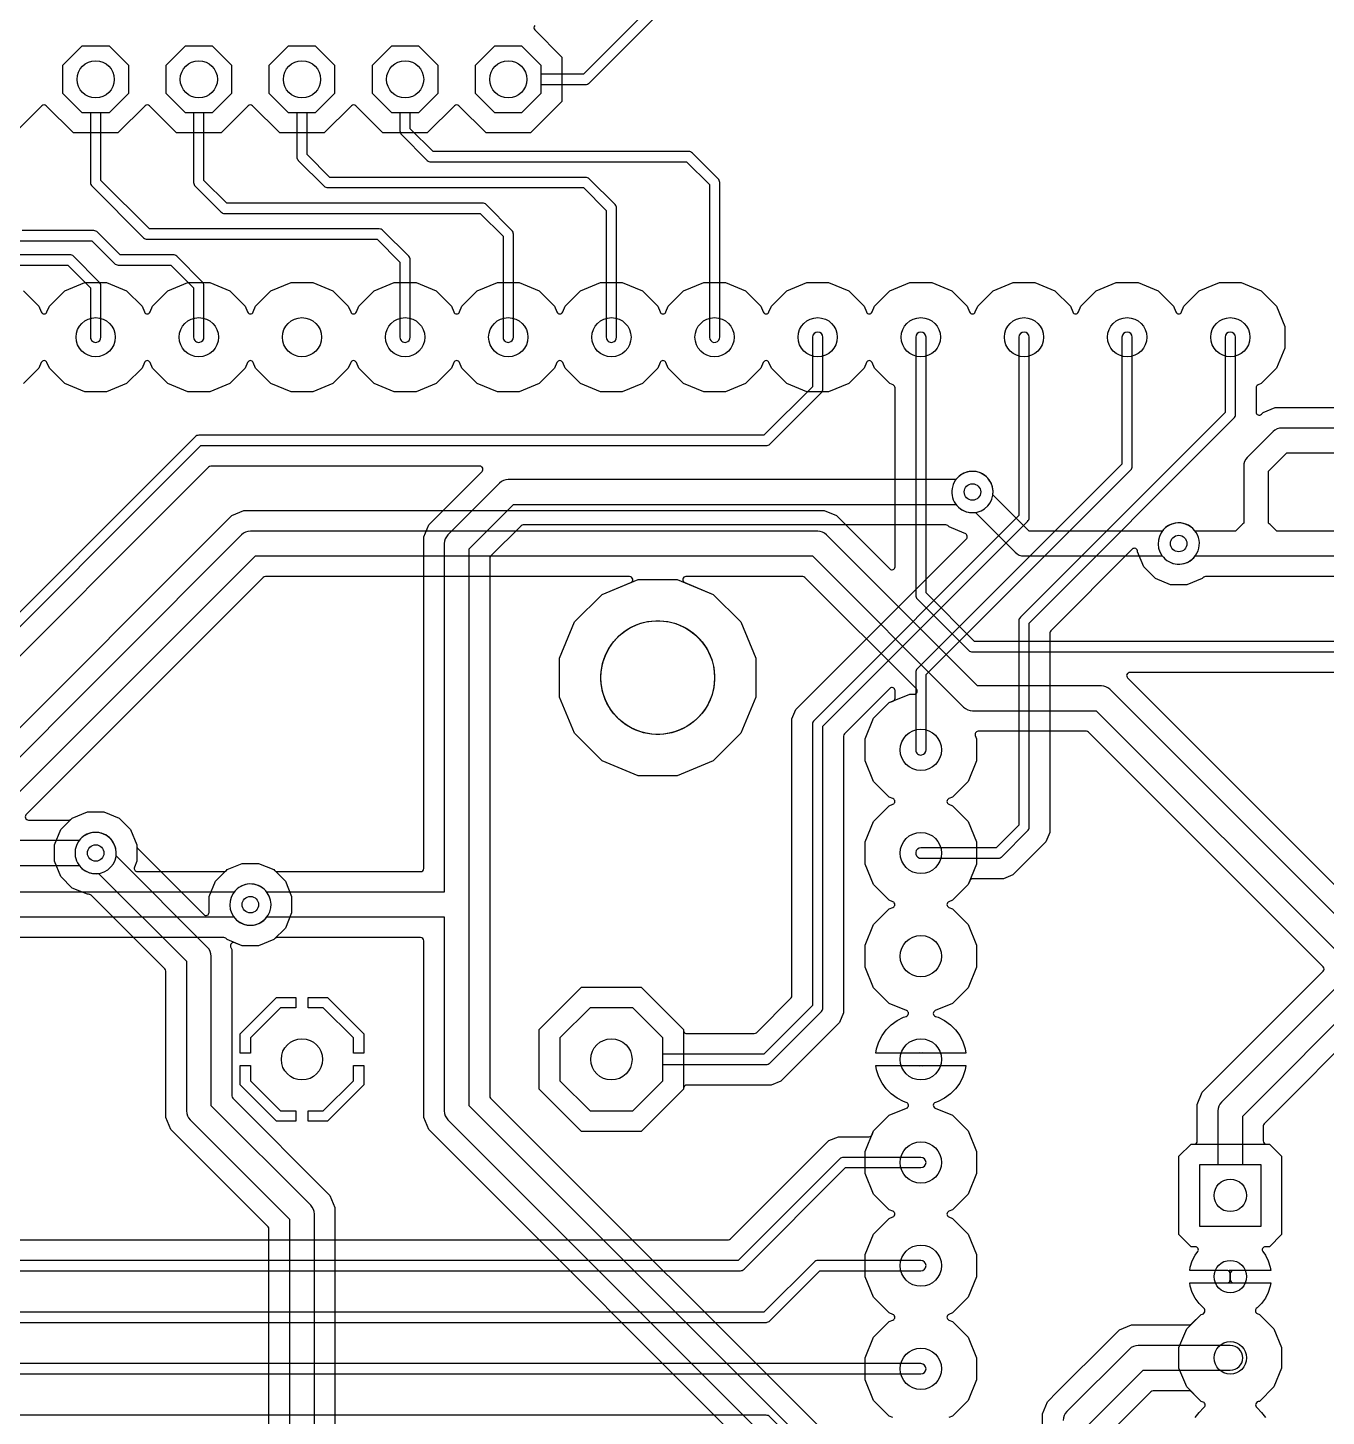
# Model space of a CAD drawing. Header units: millimetres. Extents: x 0 to 100, y 0 to 100.
# Drawn here: x 49.13 to 81.1, y 36.93 to 71.12 of the extents above; entities that cross this region are included whole.
import ezdxf

# ---------------------------------------------------------------- set-up
doc = ezdxf.new("R2010")
doc.units = ezdxf.units.MM

msp = doc.modelspace()

# ---------------------------------------------------------------- linework, layer by layer
at = {"layer": '16_copper'}
for points in [[(61.612, 71.174, 0.414214), (61.612, 71.066), (62.281, 70.397), (62.281, 69.303), (61.507, 68.529), (60.413, 68.529), (59.744, 69.198, 0.414214), (59.636, 69.198), (58.967, 68.529), (57.873, 68.529), (57.204, 69.198, 0.414214), (57.096, 69.198), (56.427, 68.529), (55.333, 68.529), (54.664, 69.198, 0.414214), (54.556, 69.198), (53.887, 68.529), (52.793, 68.529), (52.124, 69.198, 0.414214), (52.016, 69.198), (51.347, 68.529), (50.253, 68.529), (49.584, 69.198, 0.414214), (49.476, 69.198), (48.807, 68.529)], [(49.023, 64.641), (49.401, 64.263), (49.46, 64.122, 0.66819), (49.6, 64.122), (49.659, 64.263), (50.037, 64.641), (50.532, 64.846), (51.068, 64.846), (51.563, 64.641), (51.941, 64.263), (52, 64.122, 0.66819), (52.14, 64.122), (52.199, 64.263), (52.577, 64.641), (53.072, 64.846), (53.608, 64.846), (54.103, 64.641), (54.481, 64.263), (54.54, 64.122, 0.66819), (54.68, 64.122), (54.739, 64.263), (55.117, 64.641), (55.612, 64.846), (56.148, 64.846), (56.643, 64.641), (57.021, 64.263), (57.08, 64.122, 0.66819), (57.22, 64.122), (57.279, 64.263), (57.657, 64.641), (58.152, 64.846), (58.688, 64.846), (59.183, 64.641), (59.561, 64.263), (59.62, 64.122, 0.66819), (59.76, 64.122), (59.819, 64.263), (60.197, 64.641), (60.692, 64.846), (61.228, 64.846), (61.723, 64.641), (62.101, 64.263), (62.16, 64.122, 0.66819), (62.3, 64.122), (62.359, 64.263), (62.737, 64.641), (63.232, 64.846), (63.768, 64.846), (64.263, 64.641), (64.641, 64.263), (64.7, 64.122, 0.66819), (64.84, 64.122), (64.899, 64.263), (65.277, 64.641), (65.772, 64.846), (66.308, 64.846), (66.803, 64.641), (67.181, 64.263), (67.24, 64.122, 0.66819), (67.38, 64.122), (67.439, 64.263), (67.817, 64.641), (68.312, 64.846), (68.848, 64.846), (69.343, 64.641), (69.721, 64.263), (69.78, 64.122, 0.66819), (69.92, 64.122), (69.979, 64.263), (70.357, 64.641), (70.852, 64.846), (71.388, 64.846), (71.883, 64.641), (72.261, 64.263), (72.32, 64.122, 0.66819), (72.46, 64.122), (72.519, 64.263), (72.897, 64.641), (73.392, 64.846), (73.928, 64.846), (74.423, 64.641), (74.801, 64.263), (74.86, 64.122, 0.66819), (75, 64.122), (75.059, 64.263), (75.437, 64.641), (75.932, 64.846), (76.468, 64.846), (76.963, 64.641), (77.341, 64.263), (77.4, 64.122, 0.66819), (77.54, 64.122), (77.599, 64.263), (77.977, 64.641), (78.472, 64.846), (79.008, 64.846), (79.503, 64.641), (79.881, 64.263), (80.086, 63.768), (80.086, 63.232), (79.881, 62.737), (79.503, 62.359), (79.422, 62.325, 0.303351), (79.375, 62.255), (79.375, 61.658, 0.668189), (79.505, 61.605), (79.55, 61.649), (79.848, 61.773), (82.529, 61.773, 0.136481)], [(41.402, 48.842), (53.393, 60.833), (67.31, 60.833, 0.198912), (67.4, 60.87), (68.67, 62.14, 0.198912), (68.707, 62.23), (68.707, 63.5, 1), (68.453, 63.5), (68.453, 62.283), (67.257, 61.087), (53.34, 61.087, 0.198912), (53.25, 61.05), (41.185, 48.985, 0.198912)], [(82.778, 61.265), (80.01, 61.265, 0.198912), (79.794, 61.176), (79.159, 60.541, 0.198912), (79.07, 60.325), (79.07, 58.921, 0.040379), (79.032, 58.89), (78.868, 58.725), (77.877, 58.725, 0.987052), (77.055, 58.126), (77.091, 58.081, 0.473572), (77.877, 58.115), (82.22, 58.115)], [(82.22, 58.725), (79.882, 58.725), (79.718, 58.89, 0.040458), (79.68, 58.921), (79.68, 60.199), (80.136, 60.655), (82.778, 60.655, 0.987052)], [(55.067, 21.072), (55.067, 41.542, 0.198912), (55.045, 41.596), (52.651, 43.99), (52.527, 44.288), (52.527, 47.892, 0.198912), (52.505, 47.946), (50.689, 49.762, 0.13648), (50.653, 49.781), (50.651, 49.782, 0.13721), (50.598, 49.784), (50.224, 49.939), (49.939, 50.224), (49.784, 50.598), (49.784, 51.002), (49.939, 51.376), (50.224, 51.661), (50.598, 51.816), (51.002, 51.816), (51.376, 51.661), (51.661, 51.376), (51.816, 51.002, 0.319793), (51.838, 50.911), (53.464, 49.286, 0.668179), (53.594, 49.339), (53.594, 49.732), (53.749, 50.106), (54.034, 50.391), (54.408, 50.546), (54.812, 50.546), (55.186, 50.391, 0.121416), (55.219, 50.36), (55.225, 50.355, 0.141394), (55.266, 50.343), (58.801, 50.343, 0.414214), (58.877, 50.419), (58.877, 58.582), (59.001, 58.88), (59.24, 59.12), (59.24, 59.12), (60.26, 60.14), (60.315, 60.195, 0.668189), (60.262, 60.325), (53.635, 60.325, 0.198912), (53.581, 60.303), (47.556, 54.278, 0.414214)], [(68.796, 35.776), (59.995, 44.576), (59.995, 58.294), (61.086, 59.385), (71.983, 59.385, 0.987052), (72.805, 59.984), (72.769, 60.029, 0.473572), (71.983, 59.995), (60.96, 59.995, 0.198912), (60.744, 59.906), (59.474, 58.636, 0.198912), (59.385, 58.42), (59.385, 49.835), (55.017, 49.835, 0.987052), (54.195, 49.236), (54.231, 49.191, 0.473572), (55.017, 49.225), (59.385, 49.225), (59.385, 44.45, 0.198912), (59.474, 44.234), (68.275, 35.434)], [(81.636, 57.607), (78.126, 57.607, 0.136481), (78.086, 57.596), (78.084, 57.595, 0.137195), (78.046, 57.559), (77.672, 57.404), (77.268, 57.404), (76.894, 57.559), (76.609, 57.844), (76.454, 58.218, 0.712105), (76.324, 58.281), (74.317, 56.274, 0.198912), (74.295, 56.22), (74.295, 51.309), (74.198, 51.075), (73.385, 50.262), (73.151, 50.165), (72.392, 50.165, 0.303351), (72.322, 50.118), (72.283, 50.023), (71.897, 49.637), (71.808, 49.6, 0.66819), (71.808, 49.46), (71.897, 49.423), (72.283, 49.037), (72.492, 48.533), (72.492, 47.987), (72.283, 47.483), (71.897, 47.097), (71.473, 46.922, 0.69697), (71.478, 46.779), (71.549, 46.756), (71.706, 46.676), (71.848, 46.572), (71.972, 46.448), (72.076, 46.306), (72.156, 46.149), (72.21, 45.982), (72.227, 45.872), (71.12, 45.872, 0.116459), (71.044, 45.872), (70.013, 45.872), (70.03, 45.982), (70.084, 46.149), (70.164, 46.306), (70.268, 46.448), (70.392, 46.572), (70.534, 46.676), (70.691, 46.756), (70.762, 46.779, 0.69697), (70.767, 46.922), (70.343, 47.097), (69.957, 47.483), (69.748, 47.987), (69.748, 48.533), (69.957, 49.037), (70.343, 49.423), (70.432, 49.46, 0.66819), (70.432, 49.6), (70.343, 49.637), (69.957, 50.023), (69.748, 50.527), (69.748, 51.073), (69.957, 51.577), (70.343, 51.963), (70.432, 52, 0.66819), (70.432, 52.14), (70.343, 52.177), (69.957, 52.563), (69.748, 53.067), (69.748, 53.613), (69.957, 54.117), (70.343, 54.503), (70.438, 54.542, 0.303351), (70.485, 54.612), (70.485, 54.798, 0.668179), (70.355, 54.852), (69.237, 53.734, 0.198912), (69.215, 53.68), (69.215, 46.864), (69.118, 46.63), (67.67, 45.182), (67.436, 45.085), (65.354, 45.085, 0.355696), (65.28, 45.024), (65.279, 45.019, 0.084041), (65.278, 44.984), (64.236, 43.942), (62.764, 43.942), (61.722, 44.984), (61.722, 46.456), (62.764, 47.498), (64.236, 47.498), (65.278, 46.456, 0.511441), (65.354, 46.355), (67.015, 46.355, 0.198912), (67.069, 46.377), (67.923, 47.231, 0.198912), (67.945, 47.285), (67.945, 54.101), (68.042, 54.335), (72.251, 58.544, 0.539206), (72.188, 58.674), (71.814, 58.829, 0.319786), (71.734, 58.877), (61.328, 58.877, 0.198912), (61.274, 58.855), (60.525, 58.106, 0.198912), (60.503, 58.052), (60.503, 44.818, 0.198912), (60.525, 44.764), (69.269, 36.02)], [(56.185, 24.764), (56.185, 41.91, 0.198912), (56.096, 42.126), (53.645, 44.576), (53.645, 48.26, 0.198912), (53.556, 48.476), (51.303, 50.728, 0.987053), (50.298, 50.885), (50.292, 50.829, 0.473573), (50.872, 50.297), (53.035, 48.134), (53.035, 44.45, 0.198912), (53.124, 44.234), (55.575, 41.784), (55.575, 20.722)], [(67.745, 35.246), (59.001, 43.99), (58.877, 44.288), (58.877, 48.641, 0.414214), (58.801, 48.717), (55.266, 48.717, 0.136481), (55.226, 48.706), (55.224, 48.705, 0.137195), (55.186, 48.669), (54.812, 48.514), (54.408, 48.514), (54.224, 48.59, 0.668195), (54.124, 48.491), (54.153, 48.422), (54.153, 44.818, 0.198912), (54.175, 44.764), (56.569, 42.37), (56.693, 42.072), (56.693, 25.019, 0.414214)], [(70.432, 36.9), (70.343, 36.937), (69.957, 37.323), (69.748, 37.827), (69.748, 38.373), (69.957, 38.877), (70.343, 39.263), (70.432, 39.3, 0.66819), (70.432, 39.44), (70.343, 39.477), (69.957, 39.863), (69.748, 40.367), (69.748, 40.913), (69.957, 41.417), (70.343, 41.803), (70.432, 41.84, 0.66819), (70.432, 41.98), (70.343, 42.017), (69.957, 42.403), (69.748, 42.907), (69.748, 43.453), (69.957, 43.957), (70.343, 44.343), (70.767, 44.518, 0.69697), (70.762, 44.661), (70.691, 44.684), (70.534, 44.764), (70.392, 44.868), (70.268, 44.992), (70.164, 45.134), (70.084, 45.291), (70.03, 45.458), (70.013, 45.568), (71.044, 45.568, 0.116455), (71.12, 45.568), (72.227, 45.568), (72.21, 45.458), (72.156, 45.291), (72.076, 45.134), (71.972, 44.992), (71.848, 44.868), (71.706, 44.764), (71.549, 44.684), (71.478, 44.661, 0.69697), (71.473, 44.518), (71.897, 44.343), (72.283, 43.957), (72.492, 43.453), (72.492, 42.907), (72.283, 42.403), (71.897, 42.017), (71.808, 41.98, 0.66819), (71.808, 41.84), (71.897, 41.803), (72.283, 41.417), (72.492, 40.913), (72.492, 40.367), (72.283, 39.863), (71.897, 39.477), (71.808, 39.44, 0.66819), (71.808, 39.3), (71.897, 39.263), (72.283, 38.877), (72.492, 38.373), (72.492, 37.827), (72.283, 37.323), (71.897, 36.937), (71.808, 36.9, 0.66819)], [(74.117, 13.589), (74.117, 36.992), (74.241, 37.29), (74.48, 37.53), (74.48, 37.53), (75.77, 38.82), (75.77, 38.82), (76.01, 39.059), (76.308, 39.183), (77.734, 39.183, 0.198912), (77.788, 39.205), (78.024, 39.441, 0.728457), (78.082, 39.6), (77.97, 39.712), (77.877, 39.841), (77.804, 39.982), (77.755, 40.134), (77.742, 40.218), (78.664, 40.218, 0.116455), (78.74, 40.218), (79.738, 40.218), (79.725, 40.134), (79.676, 39.982), (79.603, 39.841), (79.51, 39.712), (79.398, 39.6, 0.630057), (79.405, 39.462), (79.456, 39.441), (79.811, 39.086), (80.004, 38.621), (80.004, 38.119), (79.811, 37.654), (79.456, 37.299, 0.728457), (79.398, 37.14), (79.51, 37.028), (79.603, 36.899)], [(75.235, 36.704), (76.596, 38.065), (78.74, 38.065, 1), (78.74, 38.675), (76.47, 38.675, 0.198912), (76.254, 38.586), (74.714, 37.046, 0.198912), (74.625, 36.83)], [(77.877, 36.899), (77.97, 37.028), (78.082, 37.14, 0.630057), (78.075, 37.278), (78.024, 37.299), (77.788, 37.535, 0.198912), (77.734, 37.557), (76.838, 37.557, 0.198912), (76.784, 37.535), (75.765, 36.516, 0.198912)]]:
    msp.add_lwpolyline(points, format="xyb", dxfattribs=at)
for points in [[(51.613, 69.513), (51.613, 70.187), (51.137, 70.663), (50.463, 70.663), (49.987, 70.187), (49.987, 69.513), (50.463, 69.037), (51.137, 69.037)], [(54.153, 69.513), (54.153, 70.187), (53.677, 70.663), (53.003, 70.663), (52.527, 70.187), (52.527, 69.513), (53.003, 69.037), (53.677, 69.037)], [(56.693, 69.513), (56.693, 70.187), (56.217, 70.663), (55.543, 70.663), (55.067, 70.187), (55.067, 69.513), (55.543, 69.037), (56.217, 69.037)], [(59.233, 69.513), (59.233, 70.187), (58.757, 70.663), (58.083, 70.663), (57.607, 70.187), (57.607, 69.513), (58.083, 69.037), (58.757, 69.037)], [(61.773, 69.513), (61.773, 70.187), (61.297, 70.663), (60.623, 70.663), (60.147, 70.187), (60.147, 69.513), (60.623, 69.037), (61.297, 69.037)], [(64.16, 52.704), (63.272, 53.072), (62.593, 53.752), (62.225, 54.64), (62.225, 55.601), (62.593, 56.489), (63.272, 57.168), (64.16, 57.536), (65.121, 57.536), (66.009, 57.168), (66.689, 56.489), (67.057, 55.601), (67.057, 54.64), (66.689, 53.752), (66.009, 53.072), (65.121, 52.704)], [(54.356, 45.872), (54.356, 46.351), (55.249, 47.244), (55.728, 47.244), (55.728, 46.99), (55.354, 46.99), (54.61, 46.246), (54.61, 45.872)], [(57.15, 45.872), (57.15, 46.246), (56.406, 46.99), (56.032, 46.99), (56.032, 47.244), (56.511, 47.244), (57.404, 46.351), (57.404, 45.872)], [(55.249, 44.196), (54.356, 45.089), (54.356, 45.568), (54.61, 45.568), (54.61, 45.194), (55.354, 44.45), (55.728, 44.45), (55.728, 44.196)], [(56.032, 44.196), (56.032, 44.45), (56.406, 44.45), (57.15, 45.194), (57.15, 45.568), (57.404, 45.568), (57.404, 45.089), (56.511, 44.196)], [(79.496, 43.126), (77.984, 43.126), (77.984, 41.614), (79.496, 41.614)]]:
    msp.add_lwpolyline(points, close=True, dxfattribs=at)
for points in [[(64.77, 45.194), (64.77, 45.593), (67.31, 45.593, 0.198912), (67.4, 45.63), (68.67, 46.9, 0.198912), (68.707, 46.99), (68.707, 53.922), (73.75, 58.965, 0.198912), (73.787, 59.055), (73.787, 63.5, 1), (73.533, 63.5), (73.533, 59.108), (68.49, 54.065, 0.198912), (68.453, 53.975), (68.453, 47.043), (67.257, 45.847), (64.77, 45.847), (64.77, 46.246), (64.026, 46.99), (62.974, 46.99), (62.23, 46.246), (62.23, 45.194), (62.974, 44.45), (64.026, 44.45)], [(71.146, 53.216, 0.355417), (71.247, 53.34), (71.247, 55.192), (76.29, 60.235, 0.198912), (76.327, 60.325), (76.327, 63.5, 1), (76.073, 63.5), (76.073, 60.378), (71.03, 55.335, 0.198912), (70.993, 55.245), (70.993, 53.34), (70.996, 53.312), (71.005, 53.285), (71.02, 53.262), (71.04, 53.241), (71.064, 53.226), (71.09, 53.217), (71.118, 53.213)], [(73.03, 50.674, 0.187839), (73.115, 50.71), (73.75, 51.345, 0.198912), (73.787, 51.435), (73.787, 56.462), (78.83, 61.505, 0.198912), (78.867, 61.595), (78.867, 63.5, 1), (78.613, 63.5), (78.613, 61.648), (73.57, 56.605, 0.198912), (73.533, 56.515), (73.533, 51.488), (72.972, 50.927), (71.12, 50.927, 0.879449), (71.088, 50.677), (71.12, 50.673), (73.025, 50.673)], [(78.695, 40.516, 0.041275), (78.664, 40.522), (77.742, 40.522), (77.755, 40.606), (77.804, 40.758), (77.877, 40.899), (77.939, 40.985, 0.612806), (77.878, 41.106), (77.774, 41.106), (77.476, 41.404), (77.476, 43.336), (77.774, 43.634), (79.706, 43.634), (80.004, 43.336), (80.004, 41.404), (79.706, 41.106), (79.602, 41.106, 0.612806), (79.541, 40.985), (79.603, 40.899), (79.676, 40.758), (79.725, 40.606), (79.738, 40.522), (78.74, 40.522), (78.709, 40.519), (78.696, 40.515)]]:
    msp.add_lwpolyline(points, format="xyb", close=True, dxfattribs=at)
at = {"layer": '1_copper'}
for points in [[(61.773, 69.513), (61.773, 69.723), (62.865, 69.723, 0.198912), (62.955, 69.76), (66.728, 73.533), (78.105, 73.533, 0.198912), (78.195, 73.57), (78.83, 74.205, 0.198912), (78.867, 74.295), (78.867, 78.74, 1), (78.613, 78.74), (78.613, 74.348), (78.052, 73.787), (66.675, 73.787, 0.198912), (66.585, 73.75), (62.812, 69.977), (61.773, 69.977), (61.773, 70.187), (61.297, 70.663), (60.623, 70.663), (60.147, 70.187), (60.147, 69.513), (60.623, 69.037), (61.297, 69.037)], [(58.446, 63.376, 0.355417), (58.547, 63.5), (58.547, 65.405, 0.198912), (58.51, 65.495), (57.875, 66.13, 0.198912), (57.785, 66.167), (52.123, 66.167), (50.927, 67.363), (50.927, 69.037), (51.137, 69.037), (51.613, 69.513), (51.613, 70.187), (51.137, 70.663), (50.463, 70.663), (49.987, 70.187), (49.987, 69.513), (50.463, 69.037), (50.673, 69.037), (50.673, 67.31, 0.198912), (50.71, 67.22), (51.98, 65.95, 0.198912), (52.07, 65.913), (57.732, 65.913), (58.293, 65.352), (58.293, 63.5), (58.296, 63.472), (58.305, 63.445), (58.32, 63.422), (58.34, 63.401), (58.364, 63.386), (58.39, 63.377), (58.418, 63.373)], [(60.986, 63.376, 0.355417), (61.087, 63.5), (61.087, 66.04, 0.198912), (61.05, 66.13), (60.415, 66.765, 0.198912), (60.325, 66.802), (54.028, 66.802), (53.467, 67.363), (53.467, 69.037), (53.677, 69.037), (54.153, 69.513), (54.153, 70.187), (53.677, 70.663), (53.003, 70.663), (52.527, 70.187), (52.527, 69.513), (53.003, 69.037), (53.213, 69.037), (53.213, 67.31, 0.198912), (53.25, 67.22), (53.885, 66.585, 0.198912), (53.975, 66.548), (60.272, 66.548), (60.833, 65.987), (60.833, 63.5), (60.836, 63.472), (60.845, 63.445), (60.86, 63.422), (60.88, 63.401), (60.904, 63.386), (60.93, 63.377), (60.958, 63.373)], [(63.526, 63.376, 0.355417), (63.627, 63.5), (63.627, 66.675, 0.198912), (63.59, 66.765), (62.955, 67.4, 0.198912), (62.865, 67.437), (56.568, 67.437), (56.007, 67.998), (56.007, 69.037), (56.217, 69.037), (56.693, 69.513), (56.693, 70.187), (56.217, 70.663), (55.543, 70.663), (55.067, 70.187), (55.067, 69.513), (55.543, 69.037), (55.753, 69.037), (55.753, 67.945, 0.198912), (55.79, 67.855), (56.425, 67.22, 0.198912), (56.515, 67.183), (62.812, 67.183), (63.373, 66.622), (63.373, 63.5), (63.376, 63.472), (63.385, 63.445), (63.4, 63.422), (63.42, 63.401), (63.444, 63.386), (63.47, 63.377), (63.498, 63.373)], [(58.547, 68.633), (58.547, 69.037), (58.757, 69.037), (59.233, 69.513), (59.233, 70.187), (58.757, 70.663), (58.083, 70.663), (57.607, 70.187), (57.607, 69.513), (58.083, 69.037), (58.293, 69.037), (58.293, 68.58, 0.198912), (58.33, 68.49), (58.965, 67.855, 0.198912), (59.055, 67.818), (65.352, 67.818), (65.913, 67.257), (65.913, 63.5, 0.879449), (66.163, 63.468), (66.167, 63.5), (66.167, 67.31, 0.198912), (66.13, 67.4), (65.495, 68.035, 0.198912), (65.405, 68.072), (59.108, 68.072)], [(7.706, 62.323, 0.051053), (7.685, 62.339), (7.685, 63.946), (8.08, 63.782), (8.819, 65.566), (7.036, 66.304), (6.297, 64.521), (7.431, 64.051), (7.431, 62.23, 0.436044), (7.567, 62.103), (31.66, 38.01, 0.198912), (31.75, 37.973), (71.12, 37.973, 1), (71.12, 38.227), (31.803, 38.227), (7.71, 62.32)], [(77.555, 57.918, 1), (77.385, 58.922), (77.329, 58.909, 0.16321), (77.063, 58.725), (73.786, 58.725), (72.893, 59.618, 0.987053), (71.888, 59.775), (71.882, 59.719, 0.473573), (72.462, 59.187), (73.444, 58.204, 0.198912), (73.66, 58.115), (77.063, 58.115), (77.091, 58.081), (77.131, 58.041), (77.176, 58.005), (77.224, 57.975), (77.275, 57.95), (77.329, 57.931), (77.385, 57.918), (77.441, 57.912), (77.499, 57.912)], [(71.148, 35.436, 0.894758), (71.12, 35.687), (68.633, 35.687), (67.4, 36.92, 0.198912), (67.31, 36.957), (31.803, 36.957), (21.045, 47.715, 0.198912), (20.955, 47.752), (5.605, 47.752), (5.605, 48.815), (3.675, 48.815), (3.675, 46.885), (5.605, 46.885), (5.605, 47.498), (20.902, 47.498), (31.66, 36.74, 0.198912), (31.75, 36.703), (67.257, 36.703), (68.49, 35.47, 0.198912), (68.58, 35.433), (71.12, 35.433)]]:
    msp.add_lwpolyline(points, format="xyb", close=True, dxfattribs=at)
for points in [[(48.937, 65.871), (50.706, 65.871), (51.262, 65.315, 0.198912), (51.352, 65.278), (52.652, 65.278), (53.213, 64.717), (53.213, 63.5), (53.216, 63.472), (53.225, 63.445), (53.24, 63.422), (53.26, 63.401), (53.284, 63.386), (53.31, 63.377), (53.338, 63.373), (53.366, 63.376, 0.355417), (53.467, 63.5), (53.467, 64.77, 0.198912), (53.43, 64.86), (52.795, 65.495, 0.198912), (52.705, 65.532), (51.404, 65.532), (50.848, 66.088, 0.198912), (50.758, 66.125), (48.989, 66.125)], [(46.355, 65.278), (50.112, 65.278), (50.673, 64.717), (50.673, 63.5), (50.676, 63.472), (50.685, 63.445), (50.7, 63.422), (50.72, 63.401), (50.744, 63.386), (50.77, 63.377), (50.798, 63.373), (50.826, 63.376, 0.355417), (50.927, 63.5), (50.927, 64.77, 0.198912), (50.89, 64.86), (50.255, 65.495, 0.198912), (50.165, 65.532), (46.408, 65.532)], [(85.897, 56.007), (72.443, 56.007), (71.247, 57.203), (71.247, 63.5, 1), (70.993, 63.5), (70.993, 57.15, 0.198912), (71.03, 57.06), (72.3, 55.79, 0.198912), (72.39, 55.753), (85.897, 55.753)], [(48.103, 53.062), (54.15, 59.109), (54.448, 59.233), (68.742, 59.233), (69.04, 59.109), (69.28, 58.87), (69.28, 58.87), (70.355, 57.795, 0.668179), (70.485, 57.848), (70.485, 62.255, 0.303351), (70.438, 62.325), (70.357, 62.359), (69.979, 62.737), (69.92, 62.878, 0.66819), (69.78, 62.878), (69.721, 62.737), (69.343, 62.359), (68.848, 62.154), (68.312, 62.154), (67.817, 62.359), (67.439, 62.737), (67.38, 62.878, 0.66819), (67.24, 62.878), (67.181, 62.737), (66.803, 62.359), (66.308, 62.154), (65.772, 62.154), (65.277, 62.359), (64.899, 62.737), (64.84, 62.878, 0.66819), (64.7, 62.878), (64.641, 62.737), (64.263, 62.359), (63.768, 62.154), (63.232, 62.154), (62.737, 62.359), (62.359, 62.737), (62.3, 62.878, 0.66819), (62.16, 62.878), (62.101, 62.737), (61.723, 62.359), (61.228, 62.154), (60.692, 62.154), (60.197, 62.359), (59.819, 62.737), (59.76, 62.878, 0.66819), (59.62, 62.878), (59.561, 62.737), (59.183, 62.359), (58.688, 62.154), (58.152, 62.154), (57.657, 62.359), (57.279, 62.737), (57.22, 62.878, 0.66819), (57.08, 62.878), (57.021, 62.737), (56.643, 62.359), (56.148, 62.154), (55.612, 62.154), (55.117, 62.359), (54.739, 62.737), (54.68, 62.878, 0.66819), (54.54, 62.878), (54.481, 62.737), (54.103, 62.359), (53.608, 62.154), (53.072, 62.154), (52.577, 62.359), (52.199, 62.737), (52.14, 62.878, 0.66819), (52, 62.878), (51.941, 62.737), (51.563, 62.359), (51.068, 62.154), (50.532, 62.154), (50.037, 62.359), (49.659, 62.737), (49.6, 62.878, 0.66819), (49.46, 62.878), (49.401, 62.737), (49.023, 62.359)], [(84.581, 46.025), (75.781, 54.826), (75.771, 54.833, 0.188713), (75.565, 54.915), (72.516, 54.915), (68.796, 58.636, 0.198912), (68.58, 58.725), (54.61, 58.725, 0.198912), (54.394, 58.636), (48.044, 52.286, 0.198912)], [(48.565, 51.944), (54.736, 58.115), (68.454, 58.115), (72.174, 54.394, 0.198912), (72.39, 54.305), (75.439, 54.305), (81.674, 48.07)], [(77.877, 36.899), (77.97, 37.028), (78.082, 37.14, 0.630057), (78.075, 37.278), (78.024, 37.299), (77.669, 37.654), (77.476, 38.119), (77.476, 38.621), (77.669, 39.086), (78.024, 39.441, 0.728457), (78.082, 39.6), (77.97, 39.712), (77.877, 39.841), (77.804, 39.982), (77.755, 40.134), (77.742, 40.218), (78.664, 40.218, 0.237915), (78.725, 40.249), (78.728, 40.253, -0.108546), (78.74, 40.294), (78.74, 40.446, -0.109765), (78.728, 40.488), (78.724, 40.492, 0.234921), (78.664, 40.522), (77.742, 40.522), (77.755, 40.606), (77.804, 40.758), (77.877, 40.899), (77.939, 40.985, 0.612806), (77.878, 41.106), (77.774, 41.106), (77.476, 41.404), (77.476, 43.336), (77.774, 43.634), (77.851, 43.634, 0.414214), (77.927, 43.71), (77.927, 44.612), (78.051, 44.91), (81.029, 47.889, 0.414214), (81.029, 47.996), (75.251, 53.775, 0.198912), (75.197, 53.797), (72.529, 53.797, 0.534518), (72.459, 53.692), (72.492, 53.613), (72.492, 53.067), (72.283, 52.563), (71.897, 52.177), (71.808, 52.14, 0.66819), (71.808, 52), (71.897, 51.963), (72.283, 51.577), (72.492, 51.073), (72.492, 50.527), (72.283, 50.023), (71.897, 49.637), (71.808, 49.6, 0.66819), (71.808, 49.46), (71.897, 49.423), (72.283, 49.037), (72.492, 48.533), (72.492, 47.987), (72.283, 47.483), (71.897, 47.097), (71.473, 46.922, 0.69697), (71.478, 46.779), (71.549, 46.756), (71.706, 46.676), (71.848, 46.572), (71.972, 46.448), (72.076, 46.306), (72.156, 46.149), (72.21, 45.982), (72.227, 45.872), (71.196, 45.872, 0.116455), (71.12, 45.872), (70.013, 45.872), (70.03, 45.982), (70.084, 46.149), (70.164, 46.306), (70.268, 46.448), (70.392, 46.572), (70.534, 46.676), (70.691, 46.756), (70.762, 46.779, 0.69697), (70.767, 46.922), (70.343, 47.097), (69.957, 47.483), (69.748, 47.987), (69.748, 48.533), (69.957, 49.037), (70.343, 49.423), (70.432, 49.46, 0.66819), (70.432, 49.6), (70.343, 49.637), (69.957, 50.023), (69.748, 50.527), (69.748, 51.073), (69.957, 51.577), (70.343, 51.963), (70.432, 52, 0.66819), (70.432, 52.14), (70.343, 52.177), (69.957, 52.563), (69.748, 53.067), (69.748, 53.613), (69.957, 54.117), (70.343, 54.503), (70.847, 54.712), (70.955, 54.712, 0.668179), (71.009, 54.842), (68.266, 57.585, 0.198912), (68.212, 57.607), (65.333, 57.607, 0.820685), (65.304, 57.461), (66.009, 57.168), (66.689, 56.489), (67.057, 55.601), (67.057, 54.64), (66.689, 53.752), (66.009, 53.072), (65.121, 52.704), (64.16, 52.704), (63.272, 53.072), (62.593, 53.752), (62.225, 54.64), (62.225, 55.601), (62.593, 56.489), (63.272, 57.168), (63.978, 57.461, 0.820685), (63.949, 57.607), (54.978, 57.607, 0.198912), (54.924, 57.585), (49.095, 51.756, 0.70703), (49.149, 51.613), (50.144, 51.613, 0.136481), (50.184, 51.624), (50.186, 51.625, 0.137195), (50.224, 51.661), (50.598, 51.816), (51.002, 51.816), (51.376, 51.661), (51.661, 51.376), (51.816, 51.002), (51.816, 50.598), (51.754, 50.448, 0.534506), (51.824, 50.343), (53.954, 50.343, 0.136481), (53.994, 50.354), (53.996, 50.355, 0.137195), (54.034, 50.391), (54.408, 50.546), (54.812, 50.546), (55.186, 50.391), (55.471, 50.106), (55.626, 49.732), (55.626, 49.328), (55.471, 48.954), (55.186, 48.669), (54.812, 48.514), (54.408, 48.514), (54.034, 48.669, 0.319786), (53.954, 48.717), (29.231, 48.717, 0.136481)], [(85.566, 55.245), (76.263, 55.245, 0.668189), (76.21, 55.115), (76.265, 55.06), (76.265, 55.06), (82.428, 48.896)], [(35.56, 50.495), (50.393, 50.495, 0.987052), (51.215, 51.094), (51.179, 51.139, 0.473572), (50.393, 51.105), (48.894, 51.105)], [(28.982, 49.225), (54.203, 49.225, 0.987052), (55.025, 49.824), (54.989, 49.869, 0.473572), (54.203, 49.835), (28.982, 49.835)], [(81.674, 47.815), (78.524, 44.666, 0.198912), (78.435, 44.45), (78.435, 43.126), (77.984, 43.126), (77.984, 41.614), (79.496, 41.614), (79.496, 43.126), (79.045, 43.126), (79.045, 44.324), (82.105, 47.384)], [(82.179, 46.739), (79.575, 44.136, 0.198912), (79.553, 44.082), (79.553, 43.71, 0.414214), (79.629, 43.634), (79.706, 43.634), (80.004, 43.336), (80.004, 41.404), (79.706, 41.106), (79.602, 41.106, 0.612806), (79.541, 40.985), (79.603, 40.899), (79.676, 40.758), (79.725, 40.606), (79.738, 40.522), (78.816, 40.522, 0.414214), (78.74, 40.446), (78.74, 40.294, 0.414214), (78.816, 40.218), (79.738, 40.218), (79.725, 40.134), (79.676, 39.982), (79.603, 39.841), (79.51, 39.712), (79.398, 39.6, 0.630057), (79.405, 39.462), (79.456, 39.441), (79.811, 39.086), (80.004, 38.621), (80.004, 38.119), (79.811, 37.654), (79.456, 37.299, 0.728457), (79.398, 37.14), (79.51, 37.028), (79.603, 36.899)], [(32.045, 41.275), (66.38, 41.275, 0.198912), (66.434, 41.297), (68.855, 43.718), (69.089, 43.815), (69.847, 43.815, 0.303351), (69.918, 43.862), (69.957, 43.957), (70.343, 44.343), (70.767, 44.518, 0.69697), (70.762, 44.661), (70.691, 44.684), (70.534, 44.764), (70.392, 44.868), (70.268, 44.992), (70.164, 45.134), (70.084, 45.291), (70.03, 45.458), (70.013, 45.568), (71.12, 45.568, 0.11645), (71.196, 45.568), (72.227, 45.568), (72.21, 45.458), (72.156, 45.291), (72.076, 45.134), (71.972, 44.992), (71.848, 44.868), (71.706, 44.764), (71.549, 44.684), (71.478, 44.661, 0.69697), (71.473, 44.518), (71.897, 44.343), (72.283, 43.957), (72.492, 43.453), (72.492, 42.907), (72.283, 42.403), (71.897, 42.017), (71.808, 41.98, 0.66819), (71.808, 41.84), (71.897, 41.803), (72.283, 41.417), (72.492, 40.913), (72.492, 40.367), (72.283, 39.863), (71.897, 39.477), (71.808, 39.44, 0.66819), (71.808, 39.3), (71.897, 39.263), (72.283, 38.877), (72.492, 38.373), (72.492, 37.827), (72.283, 37.323), (71.897, 36.937), (71.808, 36.9, 0.66819)], [(31.75, 40.513), (66.675, 40.513), (66.68, 40.514, 0.187839), (66.765, 40.55), (69.268, 43.053), (71.12, 43.053, 1), (71.12, 43.307), (69.215, 43.307, 0.198912), (69.125, 43.27), (66.622, 40.767), (31.803, 40.767)], [(31.75, 39.243), (67.31, 39.243), (67.315, 39.244, 0.187839), (67.4, 39.28), (68.633, 40.513), (71.12, 40.513, 1), (71.12, 40.767), (68.58, 40.767, 0.198912), (68.49, 40.73), (67.257, 39.497), (31.803, 39.497)]]:
    msp.add_lwpolyline(points, format="xyb", dxfattribs=at)
for points in [[(54.356, 45.872), (54.356, 46.351), (55.249, 47.244), (55.728, 47.244), (55.728, 46.99), (55.354, 46.99), (54.61, 46.246), (54.61, 45.872)], [(57.15, 45.872), (57.15, 46.246), (56.406, 46.99), (56.032, 46.99), (56.032, 47.244), (56.511, 47.244), (57.404, 46.351), (57.404, 45.872)], [(62.764, 43.942), (61.722, 44.984), (61.722, 46.456), (62.764, 47.498), (64.236, 47.498), (65.278, 46.456), (65.278, 44.984), (64.236, 43.942)], [(64.77, 45.194), (64.77, 46.246), (64.026, 46.99), (62.974, 46.99), (62.23, 46.246), (62.23, 45.194), (62.974, 44.45), (64.026, 44.45)], [(55.249, 44.196), (54.356, 45.089), (54.356, 45.568), (54.61, 45.568), (54.61, 45.194), (55.354, 44.45), (55.728, 44.45), (55.728, 44.196)], [(56.032, 44.196), (56.032, 44.45), (56.406, 44.45), (57.15, 45.194), (57.15, 45.568), (57.404, 45.568), (57.404, 45.089), (56.511, 44.196)]]:
    msp.add_lwpolyline(points, close=True, dxfattribs=at)
at = {"layer": 'drills_NPTH'}
msp.add_circle((64.641, 55.12), 1.4, dxfattribs=at)
at = {"layer": 'drills_PTH'}
for centre, radius in [((50.8, 69.85), 0.457), ((53.34, 69.85), 0.457), ((55.88, 69.85), 0.457), ((58.42, 69.85), 0.457), ((60.96, 69.85), 0.457), ((50.8, 63.5), 0.483), ((53.34, 63.5), 0.483), ((55.88, 63.5), 0.483), ((58.42, 63.5), 0.483), ((60.96, 63.5), 0.483), ((63.5, 63.5), 0.483), ((66.04, 63.5), 0.483), ((68.58, 63.5), 0.483), ((71.12, 63.5), 0.483), ((73.66, 63.5), 0.483), ((76.2, 63.5), 0.483), ((78.74, 63.5), 0.483), ((71.12, 53.34), 0.508), ((71.12, 50.8), 0.508), ((71.12, 48.26), 0.508), ((55.88, 45.72), 0.508), ((63.5, 45.72), 0.508), ((71.12, 45.72), 0.508), ((71.12, 43.18), 0.508), ((78.74, 42.37), 0.4), ((71.12, 40.64), 0.508), ((78.74, 40.37), 0.4), ((78.74, 38.37), 0.4), ((71.12, 38.1), 0.508)]:
    msp.add_circle(centre, radius, dxfattribs=at)
at = {"layer": 'drills_via_1_16'}
for centre in [(72.39, 59.69), (77.47, 58.42), (50.8, 50.8), (54.61, 49.53)]:
    msp.add_circle(centre, 0.203, dxfattribs=at)
at = {"layer": 'holes'}
msp.add_lwpolyline([(66.041, 55.07), (66.034, 54.97), (66.019, 54.871), (65.998, 54.774), (65.97, 54.678), (65.935, 54.584), (65.894, 54.493), (65.846, 54.405), (65.792, 54.321), (65.732, 54.241), (65.666, 54.166), (65.595, 54.095), (65.52, 54.029), (65.44, 53.969), (65.356, 53.915), (65.268, 53.867), (65.177, 53.826), (65.083, 53.791), (64.987, 53.763), (64.89, 53.742), (64.791, 53.727), (64.691, 53.72), (64.591, 53.72), (64.491, 53.727), (64.392, 53.742), (64.294, 53.763), (64.198, 53.791), (64.105, 53.826), (64.014, 53.867), (63.926, 53.915), (63.842, 53.969), (63.762, 54.029), (63.686, 54.095), (63.615, 54.166), (63.55, 54.241), (63.49, 54.321), (63.436, 54.405), (63.388, 54.493), (63.347, 54.584), (63.312, 54.678), (63.283, 54.774), (63.262, 54.871), (63.248, 54.97), (63.241, 55.07), (63.241, 55.17), (63.248, 55.27), (63.262, 55.369), (63.283, 55.467), (63.312, 55.563), (63.347, 55.656), (63.388, 55.747), (63.436, 55.835), (63.49, 55.919), (63.55, 55.999), (63.615, 56.075), (63.686, 56.146), (63.762, 56.211), (63.842, 56.271), (63.926, 56.325), (64.014, 56.373), (64.105, 56.414), (64.198, 56.449), (64.294, 56.478), (64.392, 56.499), (64.491, 56.513), (64.591, 56.52), (64.691, 56.52), (64.791, 56.513), (64.89, 56.499), (64.987, 56.478), (65.083, 56.449), (65.177, 56.414), (65.268, 56.373), (65.356, 56.325), (65.44, 56.271), (65.52, 56.211), (65.595, 56.146), (65.666, 56.075), (65.732, 55.999), (65.792, 55.919), (65.846, 55.835), (65.894, 55.747), (65.935, 55.656), (65.97, 55.563), (65.998, 55.467), (66.019, 55.369), (66.034, 55.27), (66.041, 55.17), (66.041, 55.07)], close=True, dxfattribs=at)

doc.saveas('drawing.dxf')
